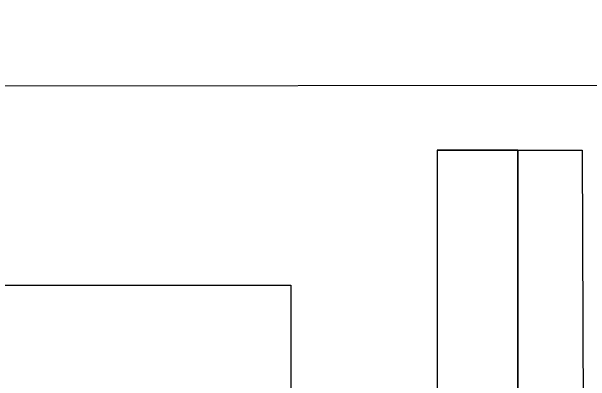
# Model space of a CAD drawing. Header units: inches. Extents: x -6006 to 7910, y 240 to 7918.
# Drawn here: x 4055.3 to 4163.1, y 3070.9 to 3139.7 of the extents above; entities that cross this region are included whole.
import ezdxf

# ---------------------------------------------------------------- set-up
doc = ezdxf.new("R2010")
doc.units = ezdxf.units.IN
doc.header["$MEASUREMENT"] = 0

msp = doc.modelspace()

# ---------------------------------------------------------------- linework, layer by layer
at = {"color": 1}
for points in [[(434.33, 1827.71), (434.33, 1525.76), (4346.7, 1525.76), (4346.7, 3295.9), (3978.41, 3295.9), (3978.41, 3088.79), (4107.31, 3088.79), (4107.31, 3060.02), (4129.82, 3060.02)], [(4149.53, 2983.53), (4149.53, 3113.91), (4161.55, 3113.96)], [(4134.57, 3113.91), (4149.53, 3113.91), (4149.53, 2983.53), (4149.53, 3113.91), (4134.57, 3113.91), (4134.57, 3069.1)]]:
    msp.add_lwpolyline(points, dxfattribs=at)
at = {"color": 3, "ltscale": 5}
msp.add_lwpolyline([(4171.5, 2766.43), (4171.14, 3125.96), (4046.06, 3125.83), (4046.06, 2979.05), (4114.97, 2979.05), (4114.97, 2965.55)], dxfattribs=at)
at = {"color": 1, "ltscale": 5}
msp.add_lwpolyline([(4161.55, 3113.96), (4162.9, 2756.65)], dxfattribs=at)

doc.saveas('drawing.dxf')
